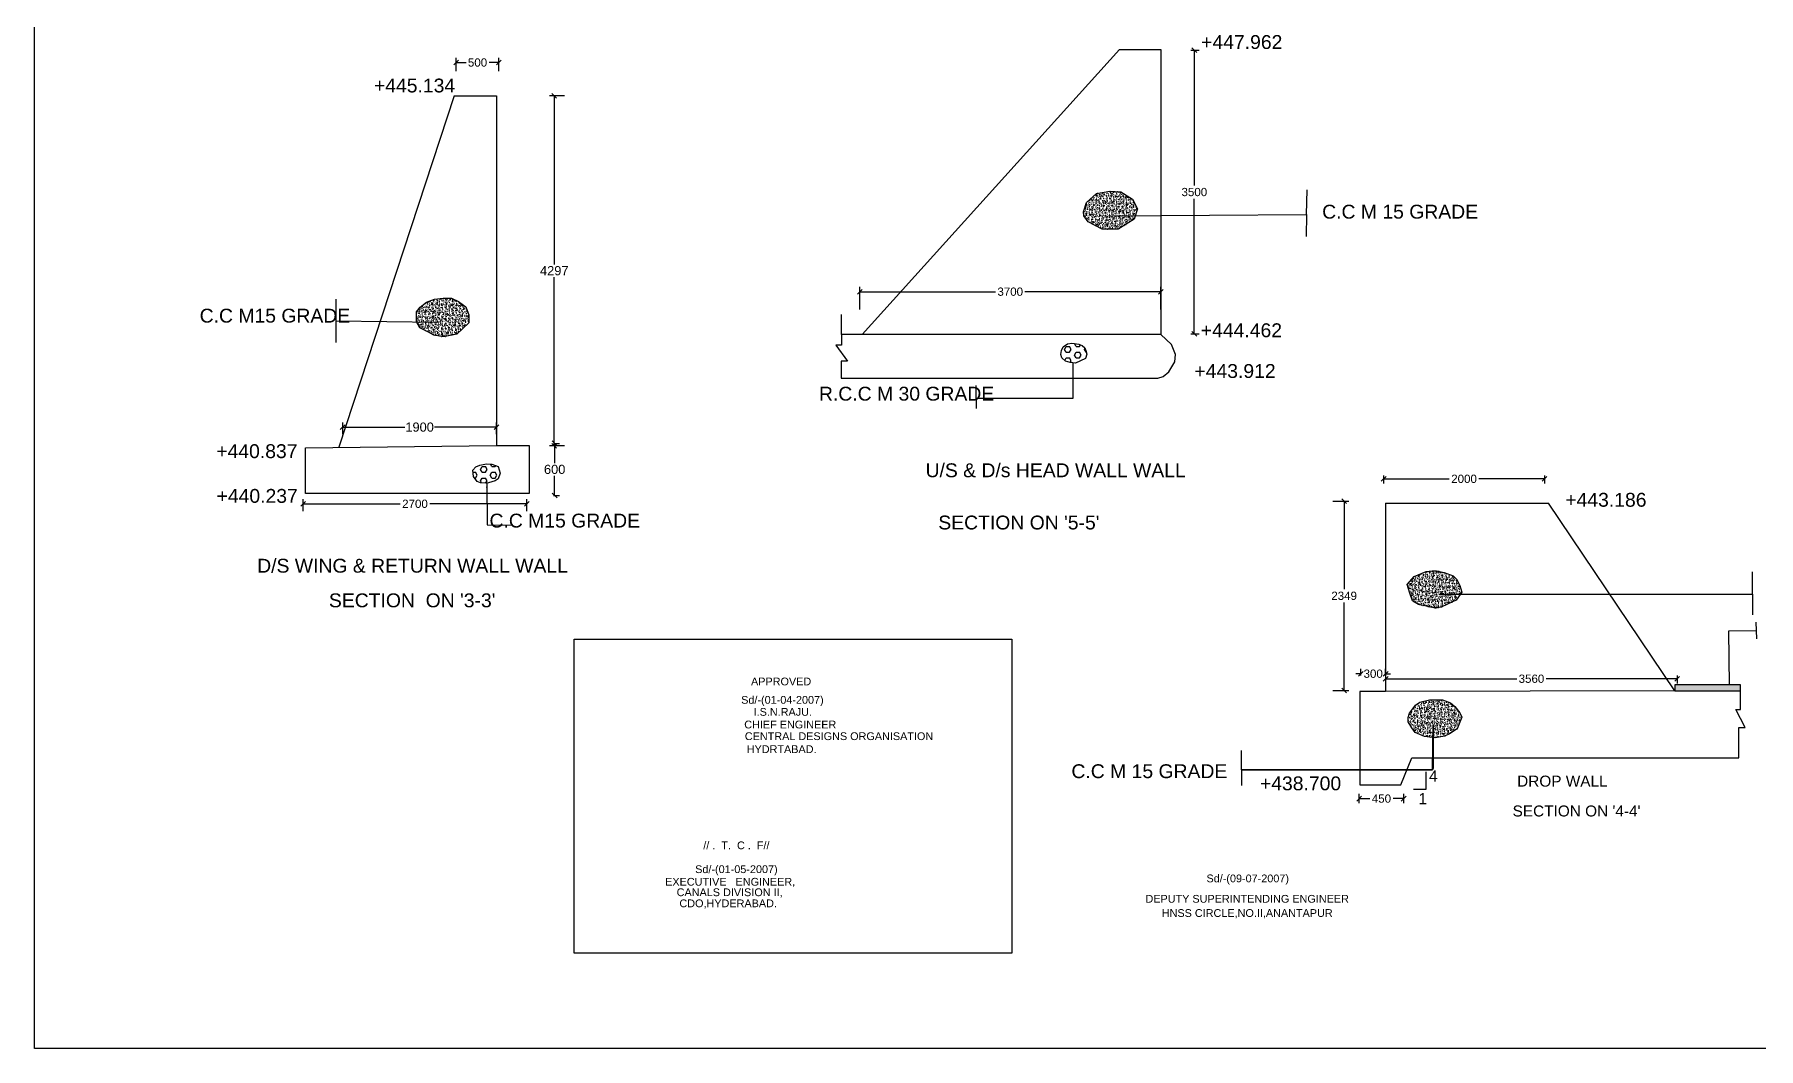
# Model space of a CAD drawing. Header units: inches. Extents: x 109.4 to 208, y 102.2 to 173.1.
# Drawn here: x 109.4 to 174.7, y 102.2 to 140.6 of the extents above; entities that cross this region are included whole.
import ezdxf

# ---------------------------------------------------------------- set-up
doc = ezdxf.new("R2010")
doc.units = ezdxf.units.IN
doc.header["$MEASUREMENT"] = 0
doc.layers.add('DRAWING', color=7, linetype='Continuous')
doc.layers.get('0').off()
doc.styles.get("Standard").update_dxf_attribs({"font": 'arial.ttf'})
doc.dimstyles.get("Standard").update_dxf_attribs({"dimtxt": 0.18, "dimasz": 0.18, "dimexe": 0.18, "dimexo": 0.0625, "dimgap": 0.09, "dimtad": 0, "dimtih": 1, "dimtoh": 1, "dimdec": 4, "dimzin": 0, "dimdsep": 46, "dimtxsty": 'Standard', "dimblk": 'OBLIQUE', "dimblk2": 'OBLIQUE', "dimcen": 0.09, "dimadec": 0, "dimazin": 0, "dimtfac": 1, "dimtdec": 4, "dimtofl": 0, "dimtmove": 0, "dimatfit": 3, "dimfxl": 1, "dimtolj": 1, "dimtzin": 0, "dimarcsym": 0})
pattern_1 = [(50, (0, 0), (0.17931505, -0.01568803), [0.01875, -0.20625]), (355, (0, 0), (-0.03468783, 0.18804803), [0.015, -0.165]), (100.45144, (0.01494, -0.0013), (0.14462721, 0.17236), [0.01593505, -0.17528553]), (46.1842, (0, 0.05), (0.26681033, -0.04137982), [0.028125, -0.309375]), (96.63564, (0.02223, 0.04655), (0.2336655, 0.24352965), [0.0239026, -0.26292844]), (351.18416, (0, 0.05), (0.2336655, 0.24352965), [0.0225, -0.2475]), (21, (0.025, 0.0375), (0.14922676, -0.10065472), [0.01875, -0.20625]), (326, (0.025, 0.0375), (0.06082883, 0.18128751), [0.015, -0.165]), (71.451445, (0.03744, 0.02911), (0.2100556, 0.08063279), [0.01593505, -0.17528553]), (37.5, (0, 0), (0.003039964, 0.083223463), [0, -0.163, 0, -0.1675, 0, -0.165625]), (7.5, (0, 0), (0.065767384, 0.098602928), [0, -0.0955, 0, -0.15925, 0, -0.063125]), (327.5, (-0.05575, 0), (0.13345561, -0.005638718), [0, -0.0625, 0, -0.195, 0, -0.25875]), (317.5, (-0.08075, 0), (0.14579654, 0.025026246), [0, -0.08125, 0, -0.1295, 0, -0.18375])]

# ---------------------------------------------------------------- blocks, each defined once
blk = doc.blocks.new('_Oblique')
at = {"color": 0, "linetype": 'ByBlock', "lineweight": -2}
blk.add_line((-0.5, -0.5), (0.5, 0.5), dxfattribs=at)
blk = doc.blocks.new('*D13')
at = {"layer": 'Defpoints', "color": 0, "transparency": 16777216}
for p in [(125.393, 139.192), (127.014, 139.575), (127.014, 139.192)]:
    blk.add_point(p, dxfattribs=at)
at = {"layer": 'DRAWING', "color": 0, "lineweight": -2, "transparency": 16777216}
for p, q in [((125.393, 139.254), (125.393, 139.755)), ((127.014, 139.254), (127.014, 139.755)), ((125.393, 139.575), (125.769, 139.575)), ((127.014, 139.575), (126.639, 139.575))]:
    blk.add_line(p, q, dxfattribs=at)
at = {"layer": 'DRAWING', "color": 0, "lineweight": -2, "transparency": 16777216, "xscale": 0.18, "yscale": 0.18, "zscale": 0.18, "rotation": 180}
blk.add_blockref('_Oblique', (125.393, 139.575), dxfattribs=at)
at = {"layer": 'DRAWING', "color": 0, "lineweight": -2, "transparency": 16777216, "xscale": 0.18, "yscale": 0.18, "zscale": 0.18}
blk.add_blockref('_Oblique', (127.014, 139.575), dxfattribs=at)
at = {"layer": 'DRAWING', "color": 0, "transparency": 16777216, "insert": (126.204, 139.575), "char_height": 0.3125, "attachment_point": 5}
blk.add_mtext('\\A1;500', dxfattribs=at)
blk = doc.blocks.new('*D14')
at = {"layer": 'Defpoints', "color": 0, "transparency": 16777216}
for p in [(129.558, 138.317), (129.11, 125.065), (129.558, 125.065)]:
    blk.add_point(p, dxfattribs=at)
at = {"layer": 'DRAWING', "color": 0, "lineweight": -2, "transparency": 16777216}
for p, q in [((129.496, 138.317), (128.93, 138.317)), ((129.11, 138.317), (129.11, 131.931)), ((129.11, 125.065), (129.11, 131.451)), ((129.496, 125.065), (128.93, 125.065))]:
    blk.add_line(p, q, dxfattribs=at)
at = {"layer": 'DRAWING', "color": 0, "lineweight": -2, "transparency": 16777216, "xscale": 0.18, "yscale": 0.18, "zscale": 0.18}
for p, rotation in [((129.11, 138.317), 90), ((129.11, 125.065), 270)]:
    blk.add_blockref('_Oblique', p, dxfattribs=dict(at, rotation=rotation))
at = {"layer": 'DRAWING', "color": 0, "transparency": 16777216, "insert": (129.11, 131.691), "char_height": 0.125, "attachment_point": 5}
blk.add_mtext('\\A1;{\\H2.7778x;4297}', dxfattribs=at)
blk = doc.blocks.new('*D15')
at = {"layer": 'Defpoints', "color": 0, "transparency": 16777216}
for p in [(129.02, 125.155), (129.02, 123.181), (129.125, 123.181)]:
    blk.add_point(p, dxfattribs=at)
at = {"layer": 'DRAWING', "color": 0, "lineweight": -2, "transparency": 16777216}
for p, q in [((129.082, 125.155), (129.305, 125.155)), ((129.125, 125.155), (129.125, 124.408)), ((129.125, 123.181), (129.125, 123.928)), ((129.082, 123.181), (129.305, 123.181))]:
    blk.add_line(p, q, dxfattribs=at)
at = {"layer": 'DRAWING', "color": 0, "lineweight": -2, "transparency": 16777216, "xscale": 0.18, "yscale": 0.18, "zscale": 0.18}
for p, rotation in [((129.125, 125.155), 90), ((129.125, 123.181), 270)]:
    blk.add_blockref('_Oblique', p, dxfattribs=dict(at, rotation=rotation))
at = {"layer": 'DRAWING', "color": 0, "transparency": 16777216, "insert": (129.125, 124.168), "char_height": 0.125, "attachment_point": 5}
blk.add_mtext('\\A1;{\\H2.7778x;600}', dxfattribs=at)
blk = doc.blocks.new('*D16')
at = {"layer": 'Defpoints', "color": 0, "transparency": 16777216}
for p in [(128.073, 122.864), (119.597, 122.518), (128.073, 122.518)]:
    blk.add_point(p, dxfattribs=at)
at = {"layer": 'DRAWING', "color": 0, "lineweight": -2, "transparency": 16777216}
for p, q in [((119.597, 122.58), (119.597, 123.044)), ((119.597, 122.864), (123.276, 122.864)), ((128.073, 122.864), (124.394, 122.864)), ((128.073, 122.58), (128.073, 123.044))]:
    blk.add_line(p, q, dxfattribs=at)
at = {"layer": 'DRAWING', "color": 0, "lineweight": -2, "transparency": 16777216, "xscale": 0.18, "yscale": 0.18, "zscale": 0.18, "rotation": 180}
blk.add_blockref('_Oblique', (119.597, 122.864), dxfattribs=at)
at = {"layer": 'DRAWING', "color": 0, "lineweight": -2, "transparency": 16777216, "xscale": 0.18, "yscale": 0.18, "zscale": 0.18}
blk.add_blockref('_Oblique', (128.073, 122.864), dxfattribs=at)
at = {"layer": 'DRAWING', "color": 0, "transparency": 16777216, "insert": (123.835, 122.864), "char_height": 0.3125, "attachment_point": 5}
blk.add_mtext('\\A1;2700', dxfattribs=at)
blk = doc.blocks.new('*D17')
at = {"layer": 'Defpoints', "color": 0, "transparency": 16777216}
for p in [(121.096, 125.437), (126.924, 125.768), (126.924, 125.437)]:
    blk.add_point(p, dxfattribs=at)
at = {"layer": 'DRAWING', "color": 0, "lineweight": -2, "transparency": 16777216}
for p, q in [((121.096, 125.5), (121.096, 125.948)), ((121.096, 125.768), (123.446, 125.768)), ((126.924, 125.768), (124.574, 125.768)), ((126.924, 125.5), (126.924, 125.948))]:
    blk.add_line(p, q, dxfattribs=at)
at = {"layer": 'DRAWING', "color": 0, "lineweight": -2, "transparency": 16777216, "xscale": 0.18, "yscale": 0.18, "zscale": 0.18, "rotation": 180}
blk.add_blockref('_Oblique', (121.096, 125.768), dxfattribs=at)
at = {"layer": 'DRAWING', "color": 0, "lineweight": -2, "transparency": 16777216, "xscale": 0.18, "yscale": 0.18, "zscale": 0.18}
blk.add_blockref('_Oblique', (126.924, 125.768), dxfattribs=at)
at = {"layer": 'DRAWING', "color": 0, "transparency": 16777216, "insert": (124.01, 125.768), "char_height": 0.125, "attachment_point": 5}
blk.add_mtext('\\A1;{\\H2.7778x;1900}', dxfattribs=at)
blk = doc.blocks.new('*D19')
at = {"layer": 'Defpoints', "color": 0, "transparency": 16777216}
for p in [(153.158, 140.042), (153.158, 129.298), (153.353, 129.298)]:
    blk.add_point(p, dxfattribs=at)
at = {"layer": 'DRAWING', "color": 0, "lineweight": -2, "transparency": 16777216}
for p, q in [((153.221, 140.042), (153.533, 140.042)), ((153.353, 140.042), (153.353, 134.92)), ((153.353, 129.298), (153.353, 134.42)), ((153.221, 129.298), (153.533, 129.298))]:
    blk.add_line(p, q, dxfattribs=at)
at = {"layer": 'DRAWING', "color": 0, "lineweight": -2, "transparency": 16777216, "xscale": 0.18, "yscale": 0.18, "zscale": 0.18}
for p, rotation in [((153.353, 140.042), 90), ((153.353, 129.298), 270)]:
    blk.add_blockref('_Oblique', p, dxfattribs=dict(at, rotation=rotation))
at = {"layer": 'DRAWING', "color": 0, "transparency": 16777216, "insert": (153.353, 134.67), "char_height": 0.3125, "attachment_point": 5}
blk.add_mtext('\\A1;3500', dxfattribs=at)
blk = doc.blocks.new('*D20')
at = {"layer": 'Defpoints', "color": 0, "transparency": 16777216}
for p in [(152.081, 130.897), (140.68, 130.161), (152.081, 130.161)]:
    blk.add_point(p, dxfattribs=at)
at = {"layer": 'DRAWING', "color": 0, "lineweight": -2, "transparency": 16777216}
for p, q in [((140.68, 130.223), (140.68, 131.077)), ((140.68, 130.897), (145.824, 130.897)), ((152.081, 130.897), (146.936, 130.897)), ((152.081, 130.223), (152.081, 131.077))]:
    blk.add_line(p, q, dxfattribs=at)
at = {"layer": 'DRAWING', "color": 0, "lineweight": -2, "transparency": 16777216, "xscale": 0.18, "yscale": 0.18, "zscale": 0.18, "rotation": 180}
blk.add_blockref('_Oblique', (140.68, 130.897), dxfattribs=at)
at = {"layer": 'DRAWING', "color": 0, "lineweight": -2, "transparency": 16777216, "xscale": 0.18, "yscale": 0.18, "zscale": 0.18}
blk.add_blockref('_Oblique', (152.081, 130.897), dxfattribs=at)
at = {"layer": 'DRAWING', "color": 0, "transparency": 16777216, "insert": (146.38, 130.897), "char_height": 0.3125, "attachment_point": 5}
blk.add_mtext('\\A1;3700', dxfattribs=at)
blk = doc.blocks.new('*D21')
at = {"layer": 'Defpoints', "color": 0, "transparency": 16777216}
for p in [(160.523, 123.999), (166.615, 123.999), (166.615, 123.809)]:
    blk.add_point(p, dxfattribs=at)
at = {"layer": 'DRAWING', "color": 0, "lineweight": -2, "transparency": 16777216}
for p, q in [((160.523, 123.937), (160.523, 123.629)), ((160.523, 123.809), (163.01, 123.809)), ((166.615, 123.809), (164.128, 123.809)), ((166.615, 123.937), (166.615, 123.629))]:
    blk.add_line(p, q, dxfattribs=at)
at = {"layer": 'DRAWING', "color": 0, "lineweight": -2, "transparency": 16777216, "xscale": 0.18, "yscale": 0.18, "zscale": 0.18, "rotation": 180}
blk.add_blockref('_Oblique', (160.523, 123.809), dxfattribs=at)
at = {"layer": 'DRAWING', "color": 0, "lineweight": -2, "transparency": 16777216, "xscale": 0.18, "yscale": 0.18, "zscale": 0.18}
blk.add_blockref('_Oblique', (166.615, 123.809), dxfattribs=at)
at = {"layer": 'DRAWING', "color": 0, "transparency": 16777216, "insert": (163.569, 123.809), "char_height": 0.3125, "attachment_point": 5}
blk.add_mtext('\\A1;2000', dxfattribs=at)
blk = doc.blocks.new('*D22')
at = {"layer": 'Defpoints', "color": 0, "transparency": 16777216}
for p in [(158.538, 122.966), (158.538, 115.791), (159.027, 115.791)]:
    blk.add_point(p, dxfattribs=at)
at = {"layer": 'DRAWING', "color": 0, "lineweight": -2, "transparency": 16777216}
for p, q in [((158.6, 122.966), (159.207, 122.966)), ((159.027, 122.966), (159.027, 119.628)), ((159.027, 115.791), (159.027, 119.129)), ((158.6, 115.791), (159.207, 115.791))]:
    blk.add_line(p, q, dxfattribs=at)
at = {"layer": 'DRAWING', "color": 0, "lineweight": -2, "transparency": 16777216, "xscale": 0.18, "yscale": 0.18, "zscale": 0.18}
for p, rotation in [((159.027, 122.966), 90), ((159.027, 115.791), 270)]:
    blk.add_blockref('_Oblique', p, dxfattribs=dict(at, rotation=rotation))
at = {"layer": 'DRAWING', "color": 0, "transparency": 16777216, "insert": (159.027, 119.379), "char_height": 0.3125, "attachment_point": 5}
blk.add_mtext('\\A1;2349', dxfattribs=at)
blk = doc.blocks.new('*D23')
at = {"layer": 'Defpoints', "color": 0, "transparency": 16777216}
for p in [(159.656, 116.295), (160.599, 116.43), (160.599, 116.295)]:
    blk.add_point(p, dxfattribs=at)
at = {"layer": 'DRAWING', "color": 0, "lineweight": -2, "transparency": 16777216}
for p, q in [((159.656, 116.43), (159.476, 116.43)), ((159.656, 116.358), (159.656, 116.61)), ((160.599, 116.358), (160.599, 116.61)), ((160.599, 116.43), (160.779, 116.43))]:
    blk.add_line(p, q, dxfattribs=at)
at = {"layer": 'DRAWING', "color": 0, "lineweight": -2, "transparency": 16777216, "xscale": 0.18, "yscale": 0.18, "zscale": 0.18}
blk.add_blockref('_Oblique', (159.656, 116.43), dxfattribs=at)
at = {"layer": 'DRAWING', "color": 0, "lineweight": -2, "transparency": 16777216, "xscale": 0.18, "yscale": 0.18, "zscale": 0.18, "rotation": 180}
blk.add_blockref('_Oblique', (160.599, 116.43), dxfattribs=at)
at = {"layer": 'DRAWING', "color": 0, "transparency": 16777216, "insert": (160.127, 116.43), "char_height": 0.3125, "attachment_point": 5}
blk.add_mtext('\\A1;300', dxfattribs=at)
blk = doc.blocks.new('*D24')
at = {"layer": 'Defpoints', "color": 0, "transparency": 16777216}
for p in [(160.599, 116.43), (171.645, 116.43), (171.645, 116.239)]:
    blk.add_point(p, dxfattribs=at)
at = {"layer": 'DRAWING', "color": 0, "lineweight": -2, "transparency": 16777216}
for p, q in [((160.599, 116.368), (160.599, 116.059)), ((160.599, 116.239), (165.566, 116.239)), ((171.645, 116.239), (166.678, 116.239)), ((171.645, 116.368), (171.645, 116.059))]:
    blk.add_line(p, q, dxfattribs=at)
at = {"layer": 'DRAWING', "color": 0, "lineweight": -2, "transparency": 16777216, "xscale": 0.18, "yscale": 0.18, "zscale": 0.18, "rotation": 180}
blk.add_blockref('_Oblique', (160.599, 116.239), dxfattribs=at)
at = {"layer": 'DRAWING', "color": 0, "lineweight": -2, "transparency": 16777216, "xscale": 0.18, "yscale": 0.18, "zscale": 0.18}
blk.add_blockref('_Oblique', (171.645, 116.239), dxfattribs=at)
at = {"layer": 'DRAWING', "color": 0, "transparency": 16777216, "insert": (166.122, 116.239), "char_height": 0.3125, "attachment_point": 5}
blk.add_mtext('\\A1;3560', dxfattribs=at)
blk = doc.blocks.new('*D25')
at = {"layer": 'Defpoints', "color": 0, "transparency": 16777216}
for p in [(161.283, 111.7), (159.596, 111.464), (161.283, 111.464)]:
    blk.add_point(p, dxfattribs=at)
at = {"layer": 'DRAWING', "color": 0, "lineweight": -2, "transparency": 16777216}
for p, q in [((159.596, 111.526), (159.596, 111.88)), ((159.596, 111.7), (159.999, 111.7)), ((161.283, 111.7), (160.881, 111.7)), ((161.283, 111.526), (161.283, 111.88))]:
    blk.add_line(p, q, dxfattribs=at)
at = {"layer": 'DRAWING', "color": 0, "lineweight": -2, "transparency": 16777216, "xscale": 0.18, "yscale": 0.18, "zscale": 0.18, "rotation": 180}
blk.add_blockref('_Oblique', (159.596, 111.7), dxfattribs=at)
at = {"layer": 'DRAWING', "color": 0, "lineweight": -2, "transparency": 16777216, "xscale": 0.18, "yscale": 0.18, "zscale": 0.18}
blk.add_blockref('_Oblique', (161.283, 111.7), dxfattribs=at)
at = {"layer": 'DRAWING', "color": 0, "transparency": 16777216, "insert": (160.44, 111.7), "char_height": 0.3125, "attachment_point": 5}
blk.add_mtext('\\A1;450', dxfattribs=at)

msp = doc.modelspace()

# ---------------------------------------------------------------- hatches: boundary and pattern name
at = {"layer": 'DRAWING'}
h = msp.add_hatch(dxfattribs=at)
h.set_pattern_fill('AR-CONC', color=256, scale=0.025)
h.set_pattern_definition(pattern_1)
h.paths.add_polyline_path([(151.20385, 134.04053), (151.00755, 134.40132), (150.56785, 134.68367), (150.1517, 134.69936), (149.64133, 134.62092), (149.27229, 134.27583), (149.15389, 133.92662), (149.17288, 133.76672), (149.32726, 133.53858), (149.86118, 133.26407), (150.46577, 133.26407), (151.07036, 133.64054)])
h = msp.add_hatch(dxfattribs=at)
h.set_pattern_fill('AR-SAND', color=256, scale=2)
h.paths.add_polyline_path([(125.87059, 129.71377), (125.87059, 130.01535), (125.75778, 130.32688), (125.47909, 130.52572), (125.22361, 130.65828), (124.90179, 130.65828), (124.57996, 130.61189), (124.27472, 130.50584), (124.03252, 130.31362), (123.8862, 130.13327), (123.8862, 129.75564), (124.01912, 129.52341), (124.3509, 129.36102), (124.54665, 129.25497), (124.8353, 129.20526), (124.98129, 129.20526), (125.42588, 129.29474)])
h = msp.add_hatch(dxfattribs=at)
h.set_pattern_fill('AR-CONC', color=256, scale=0.025)
h.set_pattern_definition(pattern_1)
h.paths.add_polyline_path([(125.87059, 130.01535), (125.75778, 130.32688), (125.47909, 130.52572), (125.22361, 130.65828), (124.90179, 130.65828), (124.57996, 130.61189), (124.27472, 130.50584), (124.03252, 130.31362), (123.8862, 130.13327), (123.8862, 129.75564), (124.01912, 129.52341), (124.3509, 129.36102), (124.54665, 129.25497), (124.8353, 129.20526), (124.98129, 129.20526), (125.42588, 129.29474), (125.87059, 129.71377)])
h = msp.add_hatch(dxfattribs=at)
h.set_pattern_fill('HEX', color=256)
h.paths.add_polyline_path([(149.28564, 128.53202), (149.24425, 128.66524), (149.20056, 128.77548), (149.10859, 128.85587), (148.98213, 128.9087), (148.7177, 128.94774), (148.54295, 128.91788), (148.38889, 128.81453), (148.32451, 128.66983), (148.29692, 128.51824), (148.33633, 128.38724), (148.46937, 128.26559), (148.64412, 128.21047), (148.85336, 128.19439), (149.23505, 128.37125)])
h = msp.add_hatch(dxfattribs=at)
h.set_pattern_fill('HEX', color=256)
h.paths.add_polyline_path([(127.06557, 124.03001), (126.98428, 124.2736), (126.74945, 124.36382), (126.54624, 124.37284), (126.28882, 124.32773), (126.14431, 124.26909), (126.02238, 124.14278), (126.04496, 123.89468), (126.19399, 123.70973), (126.32044, 123.66011), (126.52817, 123.64207), (126.61397, 123.66011), (126.8759, 123.7368), (126.97977, 123.80446)])
h = msp.add_hatch(dxfattribs=at)
h.set_pattern_fill('AR-SAND', color=256, scale=2)
h.paths.add_polyline_path([(163.2839, 120.00622), (163.15482, 120.13137), (162.81691, 120.26789), (162.52077, 120.33236), (162.36511, 120.32857), (162.1373, 120.30582), (161.6817, 120.1124), (161.41482, 119.80561), (161.51421, 119.48063), (161.61672, 119.18862), (161.84452, 119.0483), (162.48237, 118.90798), (162.70667, 118.94907), (162.96834, 119.07485), (163.26492, 119.2174), (163.48893, 119.52079), (163.4054, 119.77488)])
h = msp.add_hatch(dxfattribs=at)
h.set_pattern_fill('AR-CONC', color=256, scale=0.025)
h.set_pattern_definition(pattern_1)
h.paths.add_polyline_path([(163.2839, 120.00622), (163.15482, 120.13137), (162.81691, 120.26789), (162.52077, 120.33236), (162.36511, 120.32857), (162.1373, 120.30582), (161.6817, 120.1124), (161.41482, 119.80561), (161.51421, 119.48063), (161.61672, 119.18862), (161.84452, 119.0483), (162.48237, 118.90798), (162.70667, 118.94907), (162.96834, 119.07485), (163.26492, 119.2174), (163.48893, 119.52079), (163.4054, 119.77488)])
h = msp.add_hatch(color=250, dxfattribs=at)
h.dxf.hatch_style = 1
h.paths.add_polyline_path([(174.03697, 116.01531), (171.55269, 116.01531), (171.55269, 115.77905), (174.03697, 115.77905)])
h = msp.add_hatch(dxfattribs=at)
h.set_pattern_fill('AR-CONC', color=256)
h.paths.add_polyline_path([(163.47855, 114.7906), (163.4143, 114.94704), (163.22556, 115.18369), (163.06092, 115.33211), (162.75171, 115.44442), (162.2618, 115.44442), (161.89235, 115.35617), (161.73172, 115.24386), (161.49881, 114.935), (161.44661, 114.77054), (161.44661, 114.60609), (161.59519, 114.38146), (161.71968, 114.20898), (162.07707, 114.05656), (162.48266, 114.00441), (162.82801, 114.06859), (163.01273, 114.14882), (163.31391, 114.33734)])
h = msp.add_hatch(dxfattribs=at)
h.set_pattern_fill('AR-CONC', color=256, scale=0.025)
h.set_pattern_definition(pattern_1)
h.paths.add_polyline_path([(163.4143, 114.94704), (163.22556, 115.18369), (163.06092, 115.33211), (162.75171, 115.44442), (162.2618, 115.44442), (161.89235, 115.35617), (161.73172, 115.24386), (161.49881, 114.935), (161.44661, 114.77054), (161.44661, 114.60609), (161.59519, 114.38146), (161.71968, 114.20898), (162.07707, 114.05656), (162.48266, 114.00441), (162.82801, 114.06859), (163.01273, 114.14882), (163.31391, 114.33734), (163.47855, 114.7906)])

# ---------------------------------------------------------------- linework, layer by layer
for points in [[(109.42304, 173.11226), (207.96479, 173.11226), (207.96479, 102.23674), (109.42304, 102.23674)], [(129.85843, 117.73481), (146.44178, 117.73481), (146.44178, 105.8513), (129.85843, 105.8513)]]:
    msp.add_lwpolyline(points, close=True, dxfattribs=at)
for points in [[(150.51677, 140.06683), (152.0811, 140.06683), (152.0811, 129.28044), (139.98777, 129.28044), (139.98777, 128.87081), (139.7768, 128.87081), (140.21969, 128.26244), (139.97192, 128.26244), (139.97192, 127.61933), (151.97393, 127.61933), (152.17271, 127.68629), (152.38816, 127.8593), (152.61835, 128.2427), (152.63479, 128.51656), (152.48682, 128.89996), (152.0811, 129.28044)], [(140.76741, 129.28044), (150.51677, 140.06683)], [(125.31606, 138.31351), (126.92437, 138.31351), (126.92437, 125.07804), (128.15781, 125.07804), (128.15781, 123.25197), (119.6898, 123.25197), (119.6898, 124.9901), (126.92437, 125.07804)], [(125.31606, 138.31351), (120.95463, 125.00547)], [(149.15389, 133.92662), (149.27229, 134.27583), (149.64133, 134.62092), (150.1517, 134.69936), (150.56785, 134.68367), (151.00755, 134.40132), (151.20385, 134.04053), (151.07036, 133.64054), (150.46577, 133.26407), (149.86118, 133.26407), (149.32726, 133.53858), (149.17288, 133.76672), (149.15389, 133.92662)], [(150.25191, 133.76551), (157.60494, 133.81604), (157.63017, 134.75692)], [(157.59653, 133.81604), (157.58812, 132.98437)], [(120.83224, 130.60843), (120.83224, 128.97911)], [(123.8862, 129.75564), (123.8862, 130.13327), (124.03252, 130.31362), (124.27472, 130.50584), (124.57996, 130.61189), (124.90179, 130.65828), (125.22361, 130.65828), (125.47909, 130.52572), (125.75778, 130.32688), (125.87059, 130.01535), (125.87059, 129.71377), (125.42588, 129.29474), (124.98129, 129.20526), (124.8353, 129.20526), (124.54665, 129.25497), (124.3509, 129.36102), (124.01912, 129.52341), (123.8862, 129.75564)], [(139.98777, 129.28044), (139.98777, 130.03104)], [(120.83224, 129.79377), (124.69587, 129.74553)], [(148.29692, 128.51824), (148.32451, 128.66983), (148.38889, 128.81453), (148.54295, 128.91788), (148.7177, 128.94774), (148.98213, 128.9087), (149.10859, 128.85587), (149.20056, 128.77548), (149.24425, 128.66524), (149.28564, 128.53202), (149.23505, 128.37125), (148.85336, 128.19439), (148.64412, 128.21047), (148.46937, 128.26559), (148.33633, 128.38724), (148.29692, 128.51824)], [(148.74874, 128.20243), (148.74874, 126.8572), (145.97032, 126.8572), (145.08668, 126.8572), (145.08668, 127.33915)], [(145.08668, 126.8572), (145.08668, 126.46966)], [(126.04496, 123.89468), (126.02238, 124.14278), (126.14431, 124.26909), (126.28882, 124.32773), (126.54624, 124.37284), (126.74945, 124.36382), (126.98428, 124.2736), (127.06557, 124.03001), (126.97977, 123.80446), (126.8759, 123.7368), (126.61397, 123.66011), (126.52817, 123.64207), (126.32044, 123.66011), (126.19399, 123.70973), (126.04496, 123.89468)], [(160.59881, 122.88948), (160.59881, 115.75339), (159.62231, 115.75339), (159.62231, 112.22341), (161.18046, 112.22341), (161.59682, 113.25068), (173.97786, 113.25068), (173.97786, 114.38862), (174.212, 114.38862), (173.86547, 115.07863), (174.03697, 115.07863), (174.03697, 116.01531), (171.55269, 116.01531), (171.55269, 115.77905), (160.59881, 115.75339)], [(160.59881, 122.88948), (166.77241, 122.88948)], [(171.55269, 115.77905), (166.77241, 122.88948)], [(161.41482, 119.80561), (161.6817, 120.1124), (162.1373, 120.30582), (162.36511, 120.32857), (162.52077, 120.33236), (162.81691, 120.26789), (163.15482, 120.13137), (163.2839, 120.00622), (163.4054, 119.77488), (163.48893, 119.52079), (163.26492, 119.2174), (162.96834, 119.07485), (162.70667, 118.94907), (162.48237, 118.90798), (161.84452, 119.0483), (161.61672, 119.18862), (161.51421, 119.48063), (161.41482, 119.80561)], [(162.62472, 119.44169), (174.49323, 119.44169), (174.49323, 120.28256)], [(174.49323, 119.44169), (174.49323, 118.65755)], [(174.62046, 118.38461), (174.65166, 117.74569)], [(174.63606, 118.05736), (173.59081, 118.04177), (173.60641, 115.99257)], [(171.55269, 115.77905), (174.03697, 115.77905)], [(161.44661, 114.60609), (161.44661, 114.77054), (161.49881, 114.935), (161.73172, 115.24386), (161.89235, 115.35617), (162.2618, 115.44442), (162.75171, 115.44442), (163.06092, 115.33211), (163.22556, 115.18369), (163.4143, 114.94704), (163.47855, 114.7906), (163.31391, 114.33734), (163.01273, 114.14882), (162.82801, 114.06859), (162.48266, 114.00441), (162.07707, 114.05656), (161.71968, 114.20898), (161.59519, 114.38146), (161.44661, 114.60609)], [(162.40263, 114.50891), (162.40263, 112.84874), (162.38005, 112.79483), (155.13393, 112.79483), (155.13393, 113.49634)], [(155.13393, 112.79483), (162.38005, 112.79483), (162.40263, 114.50891)], [(155.13393, 112.79483), (155.13393, 113.51759)], [(155.13393, 112.79483), (155.13393, 112.20124)], [(162.11617, 112.72006), (162.11617, 112.04259), (161.65496, 112.04259)]]:
    msp.add_lwpolyline(points, dxfattribs=at)

# ---------------------------------------------------------------- texts
for s, height, p in [('+447.962', 0.524695, (153.6109, 140.08997)), ('+445.134', 0.524695, (122.27987, 138.4429)), ('C.C M 15 GRADE', 0.5246951, (158.19482, 133.66485)), ('C.C M15 GRADE', 0.5246951, (115.67932, 129.72731)), ('+444.462', 0.524695, (153.59774, 129.17528)), ('+443.912', 0.524695, (153.35579, 127.63155)), ('R.C.C M 30 GRADE', 0.5246951, (139.13573, 126.77269)), ('+440.837', 0.524695, (116.30734, 124.59589)), ('U/S & D/s HEAD WALL WALL ', 0.5246951, (143.17265, 123.8722)), ('+440.237', 0.524695, (116.31898, 122.90258)), ('+443.186', 0.524695, (167.40218, 122.75486)), ('C.C M15 GRADE', 0.5246951, (126.65654, 121.96631)), ("SECTION ON '5-5'", 0.5246951, (143.65617, 121.89366)), ('D/S WING & RETURN WALL WALL', 0.5246951, (117.85796, 120.25792)), ("SECTION  ON '3-3'", 0.5246951, (120.57513, 118.94636)), ('APPROVED', 0.293717, (136.56283, 115.98954)), ('Sd/-(01-04-2007)', 0.2937167, (136.18949, 115.29309)), ('I.S.N.RAJU.', 0.2937167, (136.6607, 114.83789)), ('CHIEF ENGINEER', 0.2937167, (136.30531, 114.3593)), ('CENTRAL DESIGNS ORGANISATION ', 0.2937167, (136.32771, 113.91741)), ('HYDRTABAD.', 0.293717, (136.39947, 113.42638)), ('C.C M 15 GRADE', 0.5246951, (148.69785, 112.47615)), ('+438.700', 0.524695, (155.83729, 112.01593)), ('4', 0.42119, (162.2442, 112.34805)), ('DROP WALL ', 0.416458, (165.57985, 112.15428)), ('1', 0.42119, (161.83782, 111.48701)), ("SECTION ON '4-4'", 0.4164578, (165.40706, 111.02379)), ('// .  T.  C .  F//', 0.2937167, (134.75441, 109.78398)), ('Sd/-(01-05-2007)', 0.2937167, (134.4468, 108.8803)), ('EXECUTIVE   ENGINEER,', 0.2937167, (133.31008, 108.40374)), ('Sd/-(09-07-2007)', 0.2937167, (153.81336, 108.53215)), ('CANALS DIVISION II,', 0.2937167, (133.74642, 108.00673)), ('CDO,HYDERABAD.', 0.2937167, (133.85066, 107.58696)), ('DEPUTY SUPERINTENDING ENGINEER', 0.2937167, (151.50241, 107.75915)), ('HNSS CIRCLE,NO.II,ANANTAPUR', 0.2937167, (152.11941, 107.22035))]:
    msp.add_text(s, height=height, dxfattribs=at).set_placement(p)

# ---------------------------------------------------------------- dimensions: what is measured, and where the dimension line sits
for base, p1, p2, text, override, picture, middle in [((127.01429, 139.57508), (125.39334, 139.19188), (127.01429, 139.19188), '500', {"dimtxt": 0.3125}, '*D13', (126.20382, 139.57508)), ((152.0811, 130.89736), (140.67965, 130.16052), (152.0811, 130.16052), '3700', {"dimtxt": 0.3125}, '*D20', (146.38037, 130.89736)), ((126.92437, 125.76818), (121.09615, 125.43728), (126.92437, 125.43728), '{\\H2.7778x;1900}', {"dimtxt": 0.125, "dimgap": 0.0625}, '*D17', (124.01026, 125.76818)), ((166.61484, 123.80892), (160.52289, 123.99917), (166.61484, 123.99917), '2000', {"dimtxt": 0.3125}, '*D21', (163.56887, 123.80892)), ((128.07256, 122.8635), (119.597, 122.51778), (128.07256, 122.51778), '2700', {"dimtxt": 0.3125}, '*D16', (123.83478, 122.8635)), ((160.59881, 116.43023), (159.65565, 116.29546), (160.59881, 116.29546), '300', {"dimtxt": 0.3125}, '*D23', (160.12723, 116.43023)), ((171.64456, 116.23852), (160.59881, 116.43023), (171.64456, 116.43023), '3560', {"dimtxt": 0.3125}, '*D24', (166.12169, 116.23852)), ((161.28333, 111.69984), (159.59582, 111.46397), (161.28333, 111.46397), '450', {"dimtxt": 0.3125}, '*D25', (160.43958, 111.69984))]:
    dim = msp.add_linear_dim(base=base, p1=p1, p2=p2, text=text, dimstyle='Standard', override=override, dxfattribs=at)
    dim.commit()
    dim.dimension.update_dxf_attribs({"geometry": picture, "text_midpoint": middle})
for base, p1, p2, text, override, picture, middle in [((153.35283, 129.29771), (153.1583, 140.04221), (153.1583, 129.29771), '3500', {"dimtxt": 0.3125}, '*D19', (153.35283, 134.66996)), ((129.10981, 125.06489), (129.55821, 138.31729), (129.55821, 125.06489), '{\\H2.7778x;4297}', {"dimtxt": 0.125, "dimgap": 0.0625}, '*D14', (129.10981, 131.69109)), ((129.12526, 123.18098), (129.01981, 125.15489), (129.01981, 123.18098), '{\\H2.7778x;600}', {"dimtxt": 0.125, "dimgap": 0.0625}, '*D15', (129.12526, 124.16793)), ((159.0271, 115.79118), (158.53756, 122.96637), (158.53756, 115.79118), '2349', {"dimtxt": 0.3125}, '*D22', (159.0271, 119.37878))]:
    dim = msp.add_linear_dim(base=base, p1=p1, p2=p2, angle=90, text=text, dimstyle='Standard', override=override, dxfattribs=at)
    dim.commit()
    dim.dimension.update_dxf_attribs({"geometry": picture, "text_midpoint": middle})

# ---------------------------------------------------------------- leaders
msp.add_leader([(126.55416, 123.65994), (126.5655, 122.07352), (127.52977, 122.06219)], dimstyle='Standard', override={"dimgap": 0.09, "dimtad": 0}, dxfattribs=at)

doc.saveas('drawing.dxf')
